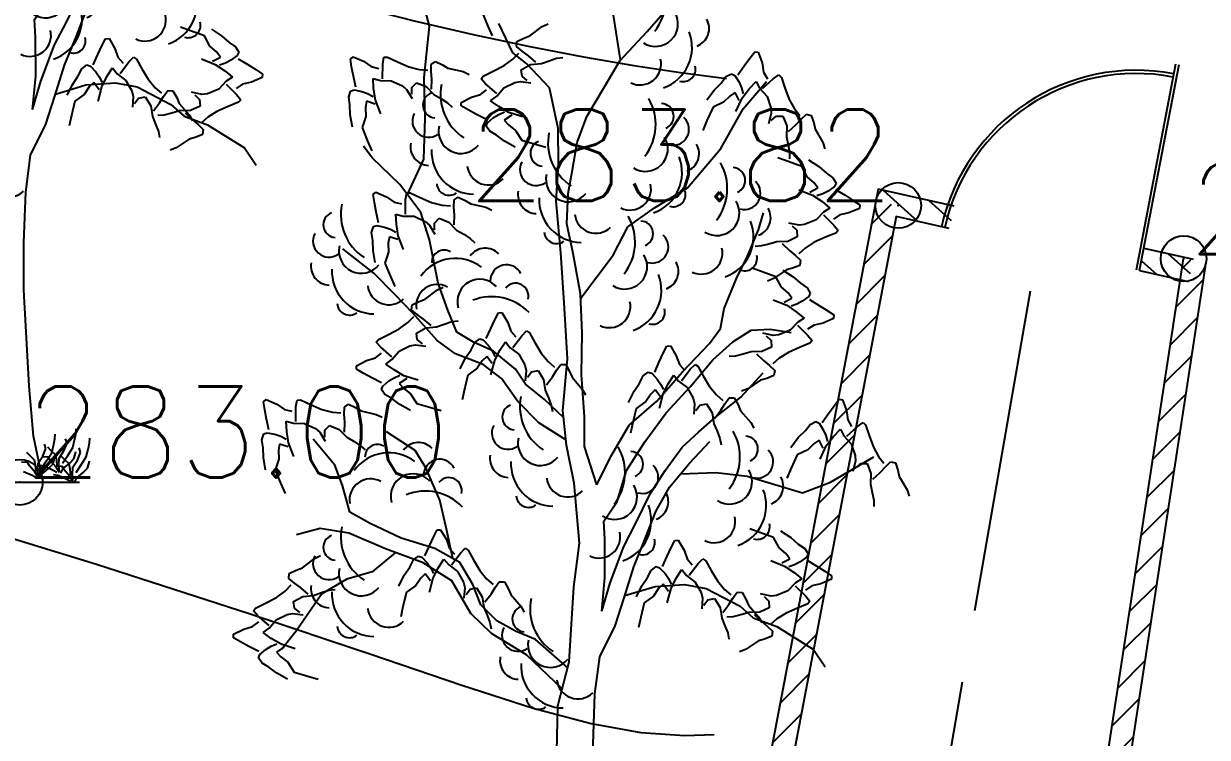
# Model space of a CAD drawing. Header units: millimetres. Extents: x 524954 to 526204, y 9523489 to 9524010.
# Drawn here: x 525739.33 to 525752.31, y 9523777.91 to 9523785.73 of the extents above; entities that cross this region are included whole.
import ezdxf
from ezdxf.enums import TextEntityAlignment as Align

# ---------------------------------------------------------------- set-up
doc = ezdxf.new("R2010")
doc.units = ezdxf.units.MM
doc.header["$PDMODE"] = 32
doc.header["$PDSIZE"] = 0.5
doc.linetypes.add('ACAD_ISO12W100', pattern=[21, 12, -3, 0, -3, 0, -3])
doc.linetypes.add('AXES2', pattern=[28.575, 19.05, -3.175, 3.175, -3.175])
for name, color, linetype in [('Arbre', 34, 'ACAD_ISO12W100'), ('Axe_Piste', 3, 'AXES2'), ('Cloture', 7, 'Continuous'), ('CN_01_00', 3, 'Continuous'), ('CN_02_00', 4, 'Continuous'), ('Murs', 1, 'Continuous'), ('TopoAlt', 3, 'Continuous'), ('TOPOJIS', 7, 'Continuous')]:
    doc.layers.add(name, color=color, linetype=linetype)
doc.styles.add('Simplex 1.0', font='Simplex.shx', dxfattribs={"width": 0.99, "height": 1})
pattern_1 = [(45, (0, 0), (-0.1767766952966, 0.1767766952966), [])]

# ---------------------------------------------------------------- blocks, each defined once
blk = doc.blocks.new('TCPOINT M')
at = {"color": 0}
blk.add_point((0, 0), dxfattribs=at)
at = {"layer": 'TopoAlt', "style": 'Simplex 1.0', "width": 0.99}
blk.add_attdef('ALT', (0.15, 0.15), '', height=1, dxfattribs=at)
blk = doc.blocks.new('v088')
at = {"linetype": 'Continuous'}
for p, q in [((0.634, 10.429), (0.968, 10.816)), ((-1.749, 10.491), (-1.817, 10.751)), ((-0.835, 10.2), (-0.991, 10.52)), ((0.345, 10.122), (0.269, 10.614)), ((-1.806, 9.931), (-1.749, 10.491)), ((0.336, 10.112), (0.634, 10.429)), ((-0.683, 10.078), (-0.835, 10.2)), ((-0.435, 9.816), (-0.683, 10.078)), ((0.168, 9.829), (0.336, 10.112)), ((-1.797, 9.483), (-1.806, 9.931)), ((1.69, 9.587), (1.945, 9.885)), ((-0.339, 9.37), (-0.435, 9.816)), ((-0.025, 9.501), (0.168, 9.829)), ((-1.812, 9.035), (-1.797, 9.483)), ((-0.131, 9.219), (-0.025, 9.501)), ((1.444, 9.153), (1.69, 9.587)), ((-0.337, 8.979), (-0.339, 9.37)), ((-0.186, 8.901), (-0.131, 9.219)), ((-2.378, 9.048), (-2.474, 9.177)), ((1.08, 8.722), (1.444, 9.153)), ((-2.074, 8.756), (-2.378, 9.048)), ((-1.992, 8.647), (-1.812, 9.035)), ((-0.36, 8.574), (-0.337, 8.979)), ((-0.231, 8.658), (-0.186, 8.901)), ((-1.843, 8.45), (-2.074, 8.756)), ((0.718, 8.503), (1.08, 8.722)), ((-0.311, 8.009), (-0.36, 8.574)), ((-0.243, 8.328), (-0.231, 8.658)), ((-1.75, 8.153), (-1.843, 8.45)), ((0.424, 8.292), (0.718, 8.503)), ((1.855, 8.26), (1.913, 8.447)), ((-0.174, 8), (-0.243, 8.328)), ((0.262, 7.984), (0.424, 8.292)), ((1.736, 7.971), (1.855, 8.26)), ((-2.358, 7.786), (-2.7, 8.052)), ((-1.653, 7.676), (-1.75, 8.153)), ((-0.274, 7.463), (-0.311, 8.009)), ((-0.096, 7.56), (-0.174, 8)), ((-0.093, 7.509), (0.262, 7.984)), ((1.617, 7.726), (1.736, 7.971)), ((-2.129, 7.554), (-2.358, 7.786)), ((-1.547, 7.38), (-1.653, 7.676)), ((1.481, 7.4), (1.617, 7.726)), ((-1.932, 7.347), (-2.129, 7.554)), ((-0.075, 7.131), (-0.096, 7.56)), ((-0.237, 6.848), (-0.274, 7.463)), ((1.442, 7.181), (1.481, 7.4)), ((-1.665, 7.048), (-1.932, 7.347)), ((-1.449, 7.14), (-1.547, 7.38)), ((-1.266, 7.031), (-1.449, 7.14)), ((1.321, 7.017), (1.442, 7.181)), ((1.575, 7.035), (1.778, 7.163)), ((1.778, 7.163), (1.983, 7.174)), ((1.983, 7.174), (2.214, 7.135)), ((-1.463, 6.903), (-1.665, 7.048)), ((-1.047, 6.93), (-1.266, 7.031)), ((-0.084, 6.677), (-0.075, 7.131)), ((1.023, 6.706), (1.321, 7.017)), ((1.356, 6.837), (1.575, 7.035)), ((-1.162, 6.785), (-1.463, 6.903)), ((-0.806, 6.736), (-1.047, 6.93)), ((-0.96, 6.634), (-1.162, 6.785)), ((-0.287, 6.281), (-0.237, 6.848)), ((1.107, 6.54), (1.356, 6.837)), ((-0.78, 6.382), (-0.96, 6.634)), ((-0.697, 6.571), (-0.806, 6.736)), ((-0.049, 6.211), (-0.084, 6.677)), ((0.743, 6.383), (1.023, 6.706)), ((1.663, 6.427), (1.906, 6.693)), ((-0.488, 6.401), (-0.697, 6.571)), ((0.846, 6.255), (1.107, 6.54)), ((-0.551, 6.145), (-0.78, 6.382)), ((-0.279, 6.204), (-0.488, 6.401)), ((0.438, 6.122), (0.743, 6.383)), ((1.381, 6.204), (1.663, 6.427)), ((-0.248, 5.902), (-0.287, 6.281)), ((0.61, 5.939), (0.846, 6.255)), ((-0.254, 5.961), (-0.551, 6.145)), ((-0.049, 5.888), (-0.049, 6.211)), ((0.24, 5.776), (0.438, 6.122)), ((1.198, 6.044), (1.381, 6.204)), ((-2.787, 5.681), (-3.023, 5.969)), ((-1.907, 5.843), (-2.222, 6.048)), ((1.021, 5.879), (1.198, 6.044)), ((-1.791, 5.652), (-1.907, 5.843)), ((-0.165, 5.487), (-0.248, 5.902)), ((0.085, 5.468), (-0.049, 5.888)), ((0.411, 5.624), (0.61, 5.939)), ((0.834, 5.626), (1.021, 5.879)), ((1.1, 5.706), (1.325, 5.941)), ((0.085, 5.468), (0.24, 5.776)), ((2.646, 5.496), (3.119, 5.774)), ((-2.701, 5.459), (-2.787, 5.681)), ((-1.635, 5.301), (-1.791, 5.652)), ((0.306, 5.286), (0.411, 5.624)), ((0.671, 5.368), (0.834, 5.626)), ((0.881, 5.441), (1.1, 5.706)), ((1.001, 5.586), (1.394, 5.601)), ((1.394, 5.601), (1.731, 5.564)), ((-2.621, 5.169), (-2.701, 5.459)), ((-0.107, 4.829), (-0.165, 5.487)), ((1.731, 5.564), (2, 5.483)), ((2, 5.483), (2.338, 5.378)), ((2.338, 5.378), (2.646, 5.496)), ((0.51, 5.041), (0.671, 5.368)), ((0.731, 5.176), (0.881, 5.441)), ((-1.559, 4.967), (-1.635, 5.301)), ((0.161, 5.071), (0.306, 5.286)), ((-2.4, 5.043), (-2.621, 5.169)), ((0.172, 4.872), (0.161, 5.071)), ((0.619, 4.888), (0.731, 5.176)), ((-2.946, 4.988), (-3.206, 4.92)), ((-2.634, 4.938), (-2.946, 4.988)), ((-2.233, 4.766), (-2.634, 4.938)), ((-2.061, 4.882), (-2.4, 5.043)), ((-1.492, 4.659), (-1.559, 4.967)), ((0.379, 4.79), (0.51, 5.041)), ((-1.692, 4.771), (-2.061, 4.882)), ((-0.166, 4.349), (-0.107, 4.829)), ((0.174, 4.45), (0.172, 4.872)), ((0.489, 4.568), (0.619, 4.888)), ((-2.123, 4.725), (-2.377, 4.514)), ((-1.819, 4.613), (-2.233, 4.766)), ((-1.415, 4.615), (-1.692, 4.771)), ((0.231, 4.395), (0.379, 4.79)), ((-1.504, 4.415), (-1.819, 4.613)), ((-1.273, 4.376), (-1.415, 4.615)), ((0.384, 4.23), (0.489, 4.568)), ((-2.655, 4.434), (-2.931, 4.273)), ((-2.377, 4.514), (-2.655, 4.434)), ((-1.298, 4.058), (-1.504, 4.415)), ((0.138, 4.082), (0.174, 4.45)), ((-1.188, 4.154), (-1.273, 4.376)), ((-0.217, 3.527), (-0.166, 4.349)), ((0.138, 4.082), (0.231, 4.395)), ((0.391, 4.253), (0.724, 4.355)), ((0.724, 4.355), (1.047, 4.375)), ((1.047, 4.375), (1.284, 4.33)), ((1.284, 4.33), (1.655, 4.138)), ((-2.931, 4.273), (-3.209, 3.863)), ((-1.01, 3.977), (-1.188, 4.154)), ((0.285, 3.923), (0.384, 4.23)), ((-1.069, 3.839), (-1.298, 4.058)), ((1.655, 4.138), (1.8, 4.011)), ((-0.808, 3.863), (-1.01, 3.977)), ((0.118, 3.584), (0.285, 3.923)), ((1.8, 4.011), (2.057, 3.917)), ((2.057, 3.917), (2.461, 3.664)), ((-3.209, 3.863), (-3.367, 3.667)), ((-0.685, 3.605), (-1.069, 3.839)), ((-0.589, 3.774), (-0.808, 3.863)), ((-0.234, 3.461), (-0.589, 3.774)), ((2.461, 3.664), (2.589, 3.474)), ((-0.294, 3.234), (-0.685, 3.605)), ((-0.344, 3.046), (-0.217, 3.527)), ((0.064, 3.179), (0.118, 3.584)), ((0.045, 2.625), (0.064, 3.179)), ((-0.352, 2.542), (-0.344, 3.046)), ((0.043, 2.109), (0.045, 2.625)), ((0.102, 1.053), (0.043, 2.109)), ((0.151, 0.506), (0.102, 1.053)), ((0.256, 0), (0.151, 0.506)), ((-0.654, 0), (0.654, 0))]:
    blk.add_line(p, q, dxfattribs=at)
at = {"color": 3, "linetype": 'Continuous'}
for p, q in [((-1.171, 10.642), (-1.109, 10.494)), ((-0.514, 10.488), (-0.448, 10.519)), ((-1.109, 10.494), (-1.063, 10.387)), ((-0.715, 10.36), (-0.648, 10.385)), ((-0.648, 10.385), (-0.514, 10.488)), ((-0.796, 10.268), (-0.791, 10.323)), ((-0.735, 10.218), (-0.796, 10.268)), ((-0.791, 10.323), (-0.715, 10.36)), ((-2.616, 10.132), (-2.587, 10.158)), ((-2.603, 10.046), (-2.616, 10.132)), ((-2.587, 10.158), (-2.471, 10.107)), ((-2.261, 10.077), (-2.249, 10.151)), ((-2.249, 10.151), (-2.211, 10.152)), ((-2.211, 10.152), (-2.101, 10.101)), ((-0.931, 10.06), (-0.836, 10.131)), ((-0.836, 10.131), (-0.771, 10.198)), ((-0.666, 10.169), (-0.735, 10.218)), ((-0.583, 10.098), (-0.666, 10.169)), ((-0.438, 10.113), (-0.356, 10.14)), ((-0.356, 10.14), (-0.287, 10.149)), ((1.7, 10.058), (1.762, 10.142)), ((1.762, 10.142), (1.816, 10.212)), ((1.816, 10.212), (1.854, 10.208)), ((1.854, 10.208), (1.896, 10.089)), ((-2.583, 9.943), (-2.603, 10.046)), ((-2.471, 10.107), (-2.388, 10.049)), ((-2.388, 10.049), (-2.306, 10.03)), ((-2.264, 9.917), (-2.261, 10.077)), ((-2.101, 10.101), (-1.977, 10.047)), ((-1.977, 10.047), (-1.862, 10.018)), ((-1.862, 10.018), (-1.769, 10.01)), ((-1.731, 9.995), (-1.73, 10.074)), ((-1.725, 9.911), (-1.731, 9.995)), ((-1.73, 10.074), (-1.685, 10.105)), ((-1.685, 10.105), (-1.608, 10.069)), ((-1.608, 10.069), (-1.547, 10.033)), ((-1.547, 10.033), (-1.382, 9.994)), ((-1.382, 9.994), (-1.316, 9.963)), ((-1.161, 9.945), (-1.051, 9.998)), ((-1.051, 9.998), (-0.931, 10.06)), ((-0.743, 10.015), (-0.642, 10.071)), ((-0.734, 9.943), (-0.743, 10.015)), ((-0.642, 10.071), (-0.523, 10.083)), ((-0.523, 10.083), (-0.438, 10.113)), ((1.631, 9.958), (1.7, 10.058)), ((1.896, 10.089), (1.912, 9.989)), ((-2.558, 9.824), (-2.583, 9.943)), ((-2.368, 9.919), (-2.288, 9.897)), ((-2.362, 9.808), (-2.368, 9.919)), ((-2.288, 9.897), (-2.168, 9.895)), ((-2.168, 9.895), (-2.047, 9.839)), ((-1.943, 9.82), (-1.893, 9.873)), ((-1.893, 9.873), (-1.786, 9.83)), ((-1.728, 9.802), (-1.725, 9.911)), ((-1.184, 9.915), (-1.161, 9.945)), ((-1.134, 9.859), (-1.184, 9.915)), ((-0.934, 9.816), (-0.814, 9.874)), ((-0.814, 9.874), (-0.753, 9.886)), ((-0.753, 9.886), (-0.639, 9.87)), ((-0.677, 9.896), (-0.734, 9.943)), ((1.369, 9.792), (1.446, 9.869)), ((1.446, 9.869), (1.5, 9.939)), ((1.5, 9.939), (1.562, 9.969)), ((1.562, 9.969), (1.596, 9.95)), ((1.596, 9.95), (1.643, 9.877)), ((1.643, 9.877), (1.669, 9.815)), ((1.754, 9.804), (1.831, 9.885)), ((1.831, 9.885), (1.869, 9.812)), ((1.9, 9.808), (2.019, 9.915)), ((1.912, 9.989), (1.954, 9.915)), ((2.019, 9.915), (2.081, 9.958)), ((2.081, 9.958), (2.108, 9.931)), ((2.108, 9.931), (2.146, 9.815)), ((-2.634, 9.715), (-2.614, 9.781)), ((-2.614, 9.781), (-2.576, 9.793)), ((-2.576, 9.793), (-2.492, 9.777)), ((-2.492, 9.777), (-2.428, 9.754)), ((-2.428, 9.754), (-2.368, 9.723)), ((-2.342, 9.683), (-2.362, 9.808)), ((-2.047, 9.839), (-2, 9.799)), ((-2, 9.799), (-1.94, 9.7)), ((-1.944, 9.746), (-1.943, 9.82)), ((-1.786, 9.83), (-1.702, 9.745)), ((-1.702, 9.745), (-1.624, 9.699)), ((-1.289, 9.715), (-1.192, 9.743)), ((-1.192, 9.743), (-1.125, 9.794)), ((-1.012, 9.755), (-1.134, 9.859)), ((-1.011, 9.724), (-0.934, 9.816)), ((1.289, 9.685), (1.369, 9.792)), ((1.6, 9.765), (1.542, 9.727)), ((1.643, 9.677), (1.6, 9.765)), ((1.669, 9.815), (1.689, 9.75)), ((1.677, 9.704), (1.754, 9.804)), ((1.869, 9.812), (1.95, 9.723)), ((2.146, 9.815), (2.193, 9.689)), ((-2.621, 9.629), (-2.634, 9.715)), ((-2.617, 9.52), (-2.621, 9.629)), ((-2.439, 9.669), (-2.451, 9.601)), ((-2.451, 9.601), (-2.448, 9.503)), ((-2.346, 9.639), (-2.439, 9.669)), ((-2.283, 9.532), (-2.342, 9.683)), ((-1.624, 9.699), (-1.552, 9.652)), ((-1.552, 9.652), (-1.502, 9.604)), ((-1.402, 9.657), (-1.289, 9.715)), ((-1.401, 9.619), (-1.402, 9.657)), ((-1.325, 9.574), (-1.401, 9.619)), ((-1.079, 9.676), (-1.011, 9.724)), ((-0.989, 9.611), (-1.079, 9.676)), ((-0.88, 9.547), (-0.989, 9.611)), ((1.358, 9.604), (1.292, 9.458)), ((1.473, 9.658), (1.358, 9.604)), ((1.542, 9.727), (1.473, 9.658)), ((1.608, 9.558), (1.677, 9.704)), ((1.95, 9.723), (1.993, 9.596)), ((2.193, 9.689), (2.25, 9.585)), ((-2.595, 9.387), (-2.617, 9.52)), ((-2.448, 9.503), (-2.488, 9.382)), ((-1.233, 9.524), (-1.325, 9.574)), ((-1.125, 9.469), (-1.233, 9.524)), ((-1.113, 9.435), (-1.047, 9.49)), ((-1.047, 9.49), (-0.989, 9.525)), ((-0.989, 9.525), (-0.927, 9.553)), ((-0.848, 9.516), (-0.931, 9.463)), ((-0.726, 9.498), (-0.88, 9.547)), ((1.996, 9.535), (1.966, 9.423)), ((1.993, 9.596), (1.996, 9.535)), ((1.996, 9.458), (2.05, 9.508)), ((2.05, 9.508), (2.123, 9.508)), ((2.123, 9.508), (2.166, 9.4)), ((2.25, 9.585), (2.308, 9.512)), ((2.266, 9.412), (2.323, 9.473)), ((2.323, 9.473), (2.381, 9.527)), ((2.381, 9.527), (2.435, 9.515)), ((2.435, 9.515), (2.462, 9.435)), ((-2.488, 9.382), (-2.427, 9.234)), ((-1.128, 9.398), (-1.113, 9.435)), ((-1.089, 9.341), (-1.128, 9.398)), ((-1.014, 9.297), (-1.089, 9.341)), ((-0.931, 9.463), (-0.885, 9.411)), ((-0.885, 9.411), (-0.807, 9.351)), ((-0.807, 9.351), (-0.739, 9.244)), ((1.292, 9.458), (1.246, 9.35)), ((2.166, 9.4), (2.162, 9.281)), ((2.185, 9.338), (2.266, 9.412)), ((2.462, 9.435), (2.477, 9.365)), ((2.477, 9.365), (2.562, 9.219)), ((-2.427, 9.234), (-2.38, 9.127)), ((-0.927, 9.231), (-1.014, 9.297)), ((-0.81, 9.165), (-0.927, 9.231)), ((-0.739, 9.244), (-0.586, 9.198)), ((2.162, 9.281), (2.181, 9.192)), ((2.562, 9.219), (2.585, 9.15)), ((-0.586, 9.198), (-0.473, 9.166)), ((2.181, 9.192), (2.196, 9.108)), ((2.196, 9.108), (2.196, 9.038)), ((2.18, 9.009), (2.07, 9.048)), ((2.33, 8.953), (2.18, 9.009)), ((2.391, 8.841), (2.33, 8.953)), ((2.406, 9.027), (2.519, 8.953)), ((2.519, 8.953), (2.601, 8.881)), ((2.465, 8.776), (2.391, 8.841)), ((2.601, 8.881), (2.673, 8.832)), ((2.673, 8.832), (2.708, 8.773)), ((2.3, 8.701), (2.45, 8.641)), ((2.421, 8.673), (2.507, 8.721)), ((2.507, 8.721), (2.465, 8.776)), ((2.691, 8.737), (2.621, 8.686)), ((2.708, 8.773), (2.691, 8.737)), ((2.701, 8.703), (2.805, 8.64)), ((-2.366, 8.647), (-2.337, 8.672)), ((-2.353, 8.56), (-2.366, 8.647)), ((-2.337, 8.672), (-2.221, 8.621)), ((-2.221, 8.621), (-2.138, 8.563)), ((-2.138, 8.563), (-2.056, 8.544)), ((-2.014, 8.431), (-2.011, 8.592)), ((-2.011, 8.592), (-1.999, 8.665)), ((-1.999, 8.665), (-1.961, 8.666)), ((-1.961, 8.666), (-1.851, 8.615)), ((-1.851, 8.615), (-1.727, 8.562)), ((-1.481, 8.509), (-1.48, 8.588)), ((-1.48, 8.588), (-1.435, 8.619)), ((-1.435, 8.619), (-1.357, 8.583)), ((-1.357, 8.583), (-1.297, 8.547)), ((2.45, 8.641), (2.555, 8.57)), ((2.561, 8.655), (2.497, 8.632)), ((2.555, 8.57), (2.64, 8.498)), ((2.621, 8.686), (2.561, 8.655)), ((2.805, 8.64), (2.893, 8.584)), ((2.893, 8.584), (2.966, 8.534)), ((-2.333, 8.457), (-2.353, 8.56)), ((-2.308, 8.338), (-2.333, 8.457)), ((-2.118, 8.433), (-2.038, 8.411)), ((-2.112, 8.322), (-2.118, 8.433)), ((-1.727, 8.562), (-1.612, 8.532)), ((-1.612, 8.532), (-1.519, 8.524)), ((-1.475, 8.425), (-1.481, 8.509)), ((-1.297, 8.547), (-1.132, 8.508)), ((-1.132, 8.508), (-1.066, 8.477)), ((2.57, 8.455), (2.487, 8.369)), ((2.64, 8.498), (2.57, 8.455)), ((2.848, 8.446), (2.749, 8.424)), ((2.964, 8.496), (2.848, 8.446)), ((2.966, 8.534), (2.964, 8.496)), ((-2.364, 8.296), (-2.326, 8.308)), ((-2.326, 8.308), (-2.242, 8.291)), ((-2.092, 8.197), (-2.112, 8.322)), ((-2.038, 8.411), (-1.918, 8.409)), ((-1.918, 8.409), (-1.797, 8.353)), ((-1.797, 8.353), (-1.75, 8.313)), ((-1.75, 8.313), (-1.69, 8.215)), ((-1.694, 8.261), (-1.693, 8.334)), ((-1.693, 8.334), (-1.643, 8.387)), ((-1.643, 8.387), (-1.536, 8.344)), ((-1.536, 8.344), (-1.452, 8.259)), ((-1.478, 8.316), (-1.475, 8.425)), ((2.301, 8.311), (2.188, 8.335)), ((2.225, 8.306), (2.278, 8.256)), ((2.362, 8.319), (2.301, 8.311)), ((2.487, 8.369), (2.362, 8.319)), ((2.568, 8.425), (2.683, 8.312)), ((2.749, 8.424), (2.679, 8.378)), ((2.683, 8.312), (2.729, 8.254)), ((-2.384, 8.23), (-2.364, 8.296)), ((-2.371, 8.143), (-2.384, 8.23)), ((-2.242, 8.291), (-2.178, 8.268)), ((-2.189, 8.184), (-2.201, 8.115)), ((-2.096, 8.154), (-2.189, 8.184)), ((-2.178, 8.268), (-2.118, 8.237)), ((-2.033, 8.047), (-2.092, 8.197)), ((-1.452, 8.259), (-1.374, 8.213)), ((-1.374, 8.213), (-1.302, 8.166)), ((2.282, 8.183), (2.178, 8.134)), ((2.278, 8.256), (2.282, 8.183)), ((2.591, 8.179), (2.467, 8.125)), ((2.704, 8.225), (2.591, 8.179)), ((2.729, 8.254), (2.704, 8.225)), ((-2.367, 8.034), (-2.371, 8.143)), ((-2.201, 8.115), (-2.198, 8.017)), ((-1.302, 8.166), (-1.252, 8.118)), ((1.888, 8.085), (1.819, 8.08)), ((1.971, 8.105), (1.888, 8.085)), ((2.058, 8.13), (1.971, 8.105)), ((2.178, 8.134), (2.058, 8.13)), ((2.117, 8.111), (2.195, 8.035)), ((2.367, 8.061), (2.298, 7.999)), ((2.467, 8.125), (2.367, 8.061)), ((-2.345, 7.902), (-2.367, 8.034)), ((-2.198, 8.017), (-2.238, 7.897)), ((2.195, 8.035), (2.261, 7.981)), ((2.261, 7.981), (2.318, 7.927)), ((2.318, 7.927), (2.31, 7.872)), ((-2.238, 7.897), (-2.177, 7.749)), ((1.896, 7.802), (1.786, 7.841)), ((2.046, 7.746), (1.896, 7.802)), ((2.163, 7.821), (2.022, 7.727)), ((2.123, 7.82), (2.235, 7.746)), ((2.231, 7.841), (2.163, 7.821)), ((2.31, 7.872), (2.231, 7.841)), ((-2.177, 7.749), (-2.13, 7.641)), ((2.022, 7.727), (1.955, 7.7)), ((2.107, 7.634), (2.046, 7.746)), ((2.235, 7.746), (2.317, 7.675)), ((2.317, 7.675), (2.389, 7.625)), ((-1.797, 7.5), (-1.663, 7.603)), ((-1.663, 7.603), (-1.598, 7.634)), ((2.181, 7.57), (2.107, 7.634)), ((2.223, 7.514), (2.181, 7.57)), ((2.407, 7.53), (2.337, 7.479)), ((2.389, 7.625), (2.424, 7.566)), ((2.424, 7.566), (2.407, 7.53)), ((-1.945, 7.383), (-1.94, 7.438)), ((-1.94, 7.438), (-1.864, 7.475)), ((-1.864, 7.475), (-1.797, 7.5)), ((2.016, 7.494), (2.166, 7.434)), ((2.137, 7.467), (2.223, 7.514)), ((2.166, 7.434), (2.271, 7.363)), ((2.277, 7.448), (2.213, 7.425)), ((2.337, 7.479), (2.277, 7.448)), ((2.417, 7.496), (2.521, 7.433)), ((2.521, 7.433), (2.609, 7.377)), ((-1.985, 7.246), (-1.92, 7.313)), ((-1.884, 7.333), (-1.945, 7.383)), ((-1.815, 7.284), (-1.884, 7.333)), ((-1.732, 7.213), (-1.815, 7.284)), ((-1.078, 7.18), (-1.034, 7.275)), ((-1.034, 7.275), (-0.994, 7.353)), ((-0.994, 7.353), (-0.955, 7.356)), ((-0.955, 7.356), (-0.891, 7.247)), ((2.271, 7.363), (2.357, 7.292)), ((2.357, 7.292), (2.286, 7.249)), ((2.68, 7.289), (2.564, 7.239)), ((2.609, 7.377), (2.682, 7.328)), ((2.682, 7.328), (2.68, 7.289)), ((-2.2, 7.113), (-2.081, 7.175)), ((-2.081, 7.175), (-1.985, 7.246)), ((-1.892, 7.13), (-1.791, 7.186)), ((-1.791, 7.186), (-1.672, 7.198)), ((-1.672, 7.198), (-1.587, 7.228)), ((-1.587, 7.228), (-1.505, 7.255)), ((-1.505, 7.255), (-1.436, 7.264)), ((-1.128, 7.069), (-1.078, 7.18)), ((-0.891, 7.247), (-0.858, 7.151)), ((-0.858, 7.151), (-0.802, 7.088)), ((-0.738, 7.1), (-0.686, 7.153)), ((-0.686, 7.153), (-0.654, 7.131)), ((2.203, 7.162), (2.079, 7.112)), ((2.286, 7.249), (2.203, 7.162)), ((2.284, 7.218), (2.399, 7.105)), ((2.465, 7.218), (2.395, 7.171)), ((2.564, 7.239), (2.465, 7.218)), ((-2.333, 7.03), (-2.31, 7.06)), ((-2.283, 6.974), (-2.333, 7.03)), ((-2.31, 7.06), (-2.2, 7.113)), ((-1.883, 7.058), (-1.892, 7.13)), ((-1.826, 7.011), (-1.883, 7.058)), ((-1.293, 6.947), (-1.253, 7.025)), ((-1.253, 7.025), (-1.198, 7.067)), ((-1.198, 7.067), (-1.16, 7.055)), ((-1.16, 7.055), (-1.101, 6.992)), ((-0.978, 6.941), (-0.918, 7.034)), ((-0.918, 7.034), (-0.866, 6.97)), ((-0.835, 6.972), (-0.738, 7.1)), ((-0.654, 7.131), (-0.595, 7.025)), ((-0.595, 7.025), (-0.526, 6.909)), ((2.018, 7.104), (1.904, 7.128)), ((1.941, 7.1), (1.994, 7.049)), ((1.994, 7.049), (1.999, 6.976)), ((2.079, 7.112), (2.018, 7.104)), ((2.42, 7.018), (2.307, 6.972)), ((2.399, 7.105), (2.445, 7.047)), ((2.445, 7.047), (2.42, 7.018)), ((-2.342, 6.858), (-2.275, 6.909)), ((-2.161, 6.87), (-2.283, 6.974)), ((-2.161, 6.839), (-2.083, 6.931)), ((-2.083, 6.931), (-1.963, 6.989)), ((-1.963, 6.989), (-1.902, 7.001)), ((-1.902, 7.001), (-1.788, 6.985)), ((-1.354, 6.857), (-1.293, 6.947)), ((-1.101, 6.992), (-1.063, 6.936)), ((-1.063, 6.936), (-1.032, 6.875)), ((-1.035, 6.828), (-0.978, 6.941)), ((-0.866, 6.97), (-0.77, 6.898)), ((-0.77, 6.898), (-0.705, 6.781)), ((-0.526, 6.909), (-0.45, 6.818)), ((0.768, 6.815), (0.813, 6.909)), ((0.813, 6.909), (0.853, 6.987)), ((0.853, 6.987), (0.891, 6.991)), ((0.891, 6.991), (0.955, 6.881)), ((0.955, 6.881), (0.989, 6.786)), ((1.604, 6.878), (1.535, 6.874)), ((1.688, 6.899), (1.604, 6.878)), ((1.775, 6.923), (1.688, 6.899)), ((1.894, 6.927), (1.775, 6.923)), ((1.834, 6.904), (1.912, 6.828)), ((1.999, 6.976), (1.894, 6.927)), ((2.184, 6.918), (2.084, 6.854)), ((2.307, 6.972), (2.184, 6.918)), ((-2.551, 6.772), (-2.439, 6.83)), ((-2.55, 6.734), (-2.551, 6.772)), ((-2.439, 6.83), (-2.342, 6.858)), ((-2.228, 6.791), (-2.161, 6.839)), ((-2.138, 6.726), (-2.228, 6.791)), ((-1.413, 6.737), (-1.354, 6.857)), ((-1.172, 6.826), (-1.227, 6.745)), ((-1.122, 6.874), (-1.172, 6.826)), ((-1.064, 6.795), (-1.122, 6.874)), ((-1.076, 6.671), (-1.035, 6.828)), ((-0.705, 6.781), (-0.69, 6.721)), ((-0.45, 6.818), (-0.379, 6.757)), ((-0.357, 6.722), (-0.31, 6.785)), ((-0.31, 6.785), (-0.255, 6.784)), ((-0.255, 6.784), (-0.214, 6.71)), ((0.719, 6.703), (0.768, 6.815)), ((0.989, 6.786), (1.044, 6.722)), ((1.108, 6.734), (1.161, 6.787)), ((1.161, 6.787), (1.192, 6.766)), ((1.192, 6.766), (1.252, 6.66)), ((1.912, 6.828), (1.977, 6.774)), ((1.977, 6.774), (2.034, 6.72)), ((2.084, 6.854), (2.014, 6.792)), ((-2.475, 6.689), (-2.55, 6.734)), ((-2.383, 6.639), (-2.475, 6.689)), ((-2.274, 6.584), (-2.383, 6.639)), ((-2.196, 6.606), (-2.138, 6.64)), ((-2.029, 6.662), (-2.138, 6.726)), ((-2.138, 6.64), (-2.076, 6.668)), ((-1.998, 6.632), (-2.08, 6.578)), ((-1.875, 6.613), (-2.029, 6.662)), ((-1.33, 6.67), (-1.367, 6.514)), ((-1.227, 6.745), (-1.33, 6.67)), ((-0.69, 6.721), (-0.699, 6.606)), ((-0.675, 6.646), (-0.632, 6.705)), ((-0.632, 6.705), (-0.56, 6.719)), ((-0.56, 6.719), (-0.498, 6.621)), ((-0.498, 6.621), (-0.48, 6.503)), ((-0.468, 6.564), (-0.402, 6.651)), ((-0.402, 6.651), (-0.357, 6.722)), ((-0.214, 6.71), (-0.186, 6.645)), ((-0.186, 6.645), (-0.075, 6.517)), ((0.554, 6.582), (0.594, 6.66)), ((0.594, 6.66), (0.649, 6.702)), ((0.649, 6.702), (0.686, 6.689)), ((0.686, 6.689), (0.745, 6.626)), ((0.745, 6.626), (0.783, 6.571)), ((0.868, 6.575), (0.929, 6.669)), ((0.929, 6.669), (0.98, 6.604)), ((1.011, 6.606), (1.108, 6.734)), ((1.252, 6.66), (1.321, 6.544)), ((1.947, 6.634), (1.879, 6.614)), ((2.026, 6.666), (1.947, 6.634)), ((2.034, 6.72), (2.026, 6.666)), ((-2.277, 6.513), (-2.262, 6.55)), ((-2.238, 6.456), (-2.277, 6.513)), ((-2.262, 6.55), (-2.196, 6.606)), ((-2.08, 6.578), (-2.034, 6.526)), ((-2.034, 6.526), (-1.957, 6.466)), ((-1.367, 6.514), (-1.392, 6.4)), ((-0.48, 6.503), (-0.444, 6.419)), ((-0.075, 6.517), (-0.04, 6.453)), ((0.433, 6.371), (0.493, 6.492)), ((0.493, 6.492), (0.554, 6.582)), ((0.724, 6.509), (0.675, 6.46)), ((0.782, 6.43), (0.724, 6.509)), ((0.783, 6.571), (0.814, 6.51)), ((0.811, 6.463), (0.868, 6.575)), ((0.98, 6.604), (1.076, 6.532)), ((1.076, 6.532), (1.141, 6.416)), ((1.321, 6.544), (1.397, 6.452)), ((1.738, 6.52), (1.671, 6.493)), ((1.879, 6.614), (1.738, 6.52)), ((-3.568, 6.377), (-3.539, 6.402)), ((-3.555, 6.29), (-3.568, 6.377)), ((-3.539, 6.402), (-3.423, 6.351)), ((-3.213, 6.322), (-3.201, 6.396)), ((-3.201, 6.396), (-3.163, 6.397)), ((-3.163, 6.397), (-3.053, 6.346)), ((-2.163, 6.412), (-2.238, 6.456)), ((-2.076, 6.346), (-2.163, 6.412)), ((-1.957, 6.466), (-1.888, 6.359)), ((-1.888, 6.359), (-1.735, 6.313)), ((-0.444, 6.419), (-0.414, 6.339)), ((0.62, 6.379), (0.516, 6.305)), ((0.675, 6.46), (0.62, 6.379)), ((0.771, 6.306), (0.811, 6.463)), ((1.141, 6.416), (1.157, 6.356)), ((1.397, 6.452), (1.467, 6.391)), ((1.489, 6.356), (1.536, 6.42)), ((1.536, 6.42), (1.591, 6.419)), ((1.591, 6.419), (1.633, 6.344)), ((2.685, 6.334), (2.739, 6.404)), ((2.739, 6.404), (2.777, 6.4)), ((2.777, 6.4), (2.82, 6.28)), ((-3.535, 6.188), (-3.555, 6.29)), ((-3.423, 6.351), (-3.34, 6.294)), ((-3.34, 6.294), (-3.258, 6.275)), ((-3.216, 6.161), (-3.213, 6.322)), ((-3.053, 6.346), (-2.929, 6.292)), ((-2.929, 6.292), (-2.814, 6.263)), ((-2.814, 6.263), (-2.721, 6.255)), ((-2.683, 6.24), (-2.682, 6.318)), ((-2.677, 6.155), (-2.683, 6.24)), ((-2.682, 6.318), (-2.637, 6.35)), ((-2.637, 6.35), (-2.56, 6.314)), ((-2.56, 6.314), (-2.499, 6.278)), ((-2.499, 6.278), (-2.334, 6.239)), ((-2.334, 6.239), (-2.268, 6.208)), ((-1.959, 6.28), (-2.076, 6.346)), ((-1.735, 6.313), (-1.622, 6.281)), ((-0.414, 6.339), (-0.401, 6.271)), ((0.516, 6.305), (0.479, 6.149)), ((1.157, 6.356), (1.147, 6.241)), ((1.171, 6.28), (1.215, 6.339)), ((1.215, 6.339), (1.286, 6.353)), ((1.286, 6.353), (1.348, 6.255)), ((1.348, 6.255), (1.367, 6.137)), ((1.378, 6.198), (1.444, 6.285)), ((1.444, 6.285), (1.489, 6.356)), ((1.633, 6.344), (1.661, 6.279)), ((1.661, 6.279), (1.771, 6.151)), ((2.554, 6.15), (2.623, 6.25)), ((2.623, 6.25), (2.685, 6.334)), ((2.82, 6.28), (2.835, 6.18)), ((-3.51, 6.069), (-3.535, 6.188)), ((-3.32, 6.164), (-3.24, 6.142)), ((-3.314, 6.053), (-3.32, 6.164)), ((-3.24, 6.142), (-3.121, 6.14)), ((-3.121, 6.14), (-2.999, 6.083)), ((-2.895, 6.065), (-2.845, 6.118)), ((-2.845, 6.118), (-2.738, 6.075)), ((-2.68, 6.046), (-2.677, 6.155)), ((0.479, 6.149), (0.454, 6.035)), ((1.367, 6.137), (1.402, 6.054)), ((1.771, 6.151), (1.807, 6.088)), ((2.37, 6.061), (2.423, 6.13)), ((2.423, 6.13), (2.485, 6.161)), ((2.485, 6.161), (2.52, 6.142)), ((2.52, 6.142), (2.566, 6.069)), ((2.823, 6), (2.943, 6.107)), ((2.835, 6.18), (2.877, 6.107)), ((2.943, 6.107), (3.004, 6.15)), ((3.004, 6.15), (3.031, 6.123)), ((3.031, 6.123), (3.07, 6.007)), ((-3.586, 5.96), (-3.566, 6.026)), ((-3.566, 6.026), (-3.528, 6.038)), ((-3.528, 6.038), (-3.444, 6.022)), ((-3.444, 6.022), (-3.38, 5.999)), ((-3.38, 5.999), (-3.32, 5.968)), ((-3.294, 5.928), (-3.314, 6.053)), ((-2.999, 6.083), (-2.952, 6.044)), ((-2.952, 6.044), (-2.892, 5.945)), ((-2.896, 5.991), (-2.895, 6.065)), ((-2.738, 6.075), (-2.654, 5.99)), ((-2.654, 5.99), (-2.576, 5.943)), ((1.402, 6.054), (1.433, 5.974)), ((1.433, 5.974), (1.446, 5.906)), ((2.212, 5.877), (2.293, 5.984)), ((2.293, 5.984), (2.37, 6.061)), ((2.566, 6.069), (2.593, 6.007)), ((2.593, 6.007), (2.612, 5.942)), ((2.6, 5.896), (2.677, 5.996)), ((2.677, 5.996), (2.754, 6.077)), ((2.754, 6.077), (2.793, 6.004)), ((2.793, 6.004), (2.873, 5.915)), ((3.07, 6.007), (3.116, 5.88)), ((-3.573, 5.874), (-3.586, 5.96)), ((-3.57, 5.765), (-3.573, 5.874)), ((-3.392, 5.914), (-3.403, 5.846)), ((-3.403, 5.846), (-3.4, 5.748)), ((-3.298, 5.884), (-3.392, 5.914)), ((-3.235, 5.777), (-3.294, 5.928)), ((-2.576, 5.943), (-2.504, 5.896)), ((-2.504, 5.896), (-2.454, 5.849)), ((2.396, 5.85), (2.281, 5.796)), ((2.466, 5.919), (2.396, 5.85)), ((2.523, 5.957), (2.466, 5.919)), ((2.566, 5.869), (2.523, 5.957)), ((2.531, 5.75), (2.6, 5.896)), ((2.873, 5.915), (2.916, 5.788)), ((3.116, 5.88), (3.173, 5.777)), ((-3.547, 5.632), (-3.57, 5.765)), ((-3.4, 5.748), (-3.44, 5.627)), ((2.281, 5.796), (2.216, 5.65)), ((2.92, 5.727), (2.889, 5.615)), ((2.916, 5.788), (2.92, 5.727)), ((3.173, 5.777), (3.231, 5.703)), ((3.247, 5.665), (3.304, 5.719)), ((3.304, 5.719), (3.358, 5.707)), ((-3.44, 5.627), (-3.379, 5.479)), ((2.216, 5.65), (2.169, 5.542)), ((2.92, 5.65), (2.973, 5.7)), ((2.973, 5.7), (3.047, 5.7)), ((3.047, 5.7), (3.089, 5.592)), ((3.089, 5.592), (3.085, 5.473)), ((3.108, 5.53), (3.189, 5.603)), ((3.189, 5.603), (3.247, 5.665)), ((3.358, 5.707), (3.385, 5.627)), ((3.385, 5.627), (3.4, 5.557)), ((-3.379, 5.479), (-3.332, 5.372)), ((3.085, 5.473), (3.104, 5.384)), ((3.4, 5.557), (3.485, 5.411)), ((3.104, 5.384), (3.12, 5.3)), ((3.485, 5.411), (3.508, 5.342)), ((3.12, 5.3), (3.12, 5.23)), ((-1.707, 4.895), (-1.667, 4.973)), ((-1.667, 4.973), (-1.628, 4.976)), ((-1.628, 4.976), (-1.564, 4.867)), ((1.872, 4.946), (1.762, 4.985)), ((2.022, 4.89), (1.872, 4.946)), ((2.099, 4.964), (2.211, 4.89)), ((-1.751, 4.8), (-1.707, 4.895)), ((-1.564, 4.867), (-1.531, 4.771)), ((0.899, 4.779), (0.939, 4.857)), ((0.939, 4.857), (0.978, 4.861)), ((0.978, 4.861), (1.042, 4.751)), ((2.083, 4.778), (2.022, 4.89)), ((2.211, 4.89), (2.293, 4.818)), ((2.293, 4.818), (2.365, 4.769)), ((-3.01, 4.66), (-2.944, 4.692)), ((-1.926, 4.645), (-1.871, 4.687)), ((-1.871, 4.687), (-1.833, 4.675)), ((-1.833, 4.675), (-1.774, 4.612)), ((-1.801, 4.689), (-1.751, 4.8)), ((-1.531, 4.771), (-1.475, 4.707)), ((-1.508, 4.592), (-1.411, 4.72)), ((-1.411, 4.72), (-1.359, 4.773)), ((-1.359, 4.773), (-1.327, 4.751)), ((-1.327, 4.751), (-1.268, 4.645)), ((0.805, 4.573), (0.855, 4.685)), ((0.855, 4.685), (0.899, 4.779)), ((1.042, 4.751), (1.075, 4.656)), ((2.157, 4.714), (2.083, 4.778)), ((2.199, 4.658), (2.157, 4.714)), ((2.383, 4.674), (2.313, 4.623)), ((2.365, 4.769), (2.4, 4.71)), ((2.4, 4.71), (2.383, 4.674)), ((-3.21, 4.533), (-3.143, 4.557)), ((-3.143, 4.557), (-3.01, 4.66)), ((-2.027, 4.477), (-1.966, 4.567)), ((-1.966, 4.567), (-1.926, 4.645)), ((-1.774, 4.612), (-1.736, 4.556)), ((-1.736, 4.556), (-1.705, 4.495)), ((-1.708, 4.448), (-1.651, 4.561)), ((-1.651, 4.561), (-1.591, 4.654)), ((-1.591, 4.654), (-1.539, 4.59)), ((-1.539, 4.59), (-1.443, 4.518)), ((-1.268, 4.645), (-1.199, 4.529)), ((0.68, 4.53), (0.735, 4.572)), ((0.735, 4.572), (0.773, 4.559)), ((0.773, 4.559), (0.832, 4.496)), ((1.075, 4.656), (1.131, 4.592)), ((1.098, 4.476), (1.195, 4.604)), ((1.195, 4.604), (1.247, 4.657)), ((1.247, 4.657), (1.279, 4.636)), ((1.279, 4.636), (1.338, 4.53)), ((1.992, 4.638), (2.142, 4.578)), ((2.113, 4.611), (2.199, 4.658)), ((2.142, 4.578), (2.247, 4.507)), ((2.253, 4.592), (2.189, 4.569)), ((2.313, 4.623), (2.253, 4.592)), ((2.393, 4.64), (2.497, 4.577)), ((2.497, 4.577), (2.585, 4.521)), ((-3.291, 4.441), (-3.287, 4.496)), ((-3.23, 4.39), (-3.291, 4.441)), ((-3.287, 4.496), (-3.21, 4.533)), ((-2.086, 4.357), (-2.027, 4.477)), ((-1.845, 4.445), (-1.9, 4.365)), ((-1.795, 4.494), (-1.845, 4.445)), ((-1.737, 4.415), (-1.795, 4.494)), ((-1.749, 4.291), (-1.708, 4.448)), ((-1.443, 4.518), (-1.378, 4.401)), ((-1.199, 4.529), (-1.123, 4.438)), ((-1.123, 4.438), (-1.052, 4.377)), ((0.579, 4.362), (0.64, 4.452)), ((0.64, 4.452), (0.68, 4.53)), ((0.832, 4.496), (0.87, 4.441)), ((0.87, 4.441), (0.901, 4.38)), ((0.898, 4.333), (0.955, 4.445)), ((0.955, 4.445), (1.015, 4.539)), ((1.015, 4.539), (1.067, 4.474)), ((1.067, 4.474), (1.163, 4.402)), ((1.338, 4.53), (1.407, 4.414)), ((1.407, 4.414), (1.483, 4.322)), ((2.247, 4.507), (2.332, 4.436)), ((2.332, 4.436), (2.262, 4.393)), ((2.656, 4.433), (2.54, 4.383)), ((2.585, 4.521), (2.658, 4.472)), ((2.658, 4.472), (2.656, 4.433)), ((-3.427, 4.233), (-3.331, 4.304)), ((-3.331, 4.304), (-3.266, 4.37)), ((-3.162, 4.341), (-3.23, 4.39)), ((-3.079, 4.271), (-3.162, 4.341)), ((-3.019, 4.255), (-2.933, 4.286)), ((-2.933, 4.286), (-2.851, 4.312)), ((-2.851, 4.312), (-2.783, 4.321)), ((-2.003, 4.29), (-2.04, 4.134)), ((-1.9, 4.365), (-2.003, 4.29)), ((-1.378, 4.401), (-1.363, 4.341)), ((-1.363, 4.341), (-1.372, 4.226)), ((-1.349, 4.266), (-1.305, 4.325)), ((-1.305, 4.325), (-1.233, 4.338)), ((-1.233, 4.338), (-1.171, 4.241)), ((-1.075, 4.271), (-1.03, 4.342)), ((-1.03, 4.342), (-0.984, 4.405)), ((-0.984, 4.405), (-0.928, 4.404)), ((-0.928, 4.404), (-0.887, 4.33)), ((-0.887, 4.33), (-0.859, 4.265)), ((0.52, 4.241), (0.579, 4.362)), ((0.761, 4.33), (0.706, 4.249)), ((0.811, 4.379), (0.761, 4.33)), ((0.869, 4.3), (0.811, 4.379)), ((0.857, 4.176), (0.898, 4.333)), ((1.163, 4.402), (1.228, 4.286)), ((1.228, 4.286), (1.243, 4.226)), ((1.483, 4.322), (1.554, 4.261)), ((1.576, 4.226), (1.623, 4.29)), ((1.623, 4.29), (1.678, 4.289)), ((1.678, 4.289), (1.719, 4.214)), ((2.179, 4.306), (2.055, 4.256)), ((2.262, 4.393), (2.179, 4.306)), ((2.26, 4.362), (2.375, 4.249)), ((2.441, 4.361), (2.371, 4.315)), ((2.54, 4.383), (2.441, 4.361)), ((-3.656, 4.117), (-3.547, 4.171)), ((-3.547, 4.171), (-3.427, 4.233)), ((-3.239, 4.188), (-3.137, 4.244)), ((-3.229, 4.115), (-3.239, 4.188)), ((-3.137, 4.244), (-3.019, 4.255)), ((-1.171, 4.241), (-1.153, 4.123)), ((-1.141, 4.184), (-1.075, 4.271)), ((-0.859, 4.265), (-0.748, 4.137)), ((0.603, 4.175), (0.566, 4.019)), ((0.706, 4.249), (0.603, 4.175)), ((1.243, 4.226), (1.234, 4.11)), ((1.258, 4.15), (1.301, 4.209)), ((1.301, 4.209), (1.373, 4.223)), ((1.373, 4.223), (1.435, 4.125)), ((1.465, 4.068), (1.531, 4.155)), ((1.531, 4.155), (1.576, 4.226)), ((1.719, 4.214), (1.747, 4.149)), ((1.994, 4.248), (1.88, 4.272)), ((1.917, 4.244), (1.97, 4.193)), ((1.97, 4.193), (1.975, 4.12)), ((2.055, 4.256), (1.994, 4.248)), ((2.396, 4.162), (2.283, 4.116)), ((2.375, 4.249), (2.421, 4.191)), ((2.421, 4.191), (2.396, 4.162)), ((-3.679, 4.087), (-3.656, 4.117)), ((-3.629, 4.032), (-3.679, 4.087)), ((-3.507, 3.927), (-3.629, 4.032)), ((-3.43, 3.988), (-3.309, 4.046)), ((-3.309, 4.046), (-3.249, 4.058)), ((-3.249, 4.058), (-3.134, 4.042)), ((-3.172, 4.068), (-3.229, 4.115)), ((-2.04, 4.134), (-2.065, 4.02)), ((-1.153, 4.123), (-1.118, 4.039)), ((-1.118, 4.039), (-1.087, 3.959)), ((-0.748, 4.137), (-0.713, 4.073)), ((1.435, 4.125), (1.453, 4.007)), ((1.58, 4.022), (1.511, 4.017)), ((1.664, 4.043), (1.58, 4.022)), ((1.751, 4.067), (1.664, 4.043)), ((1.747, 4.149), (1.858, 4.021)), ((1.87, 4.071), (1.751, 4.067)), ((1.81, 4.048), (1.888, 3.972)), ((1.975, 4.12), (1.87, 4.071)), ((2.16, 4.062), (2.059, 3.998)), ((2.283, 4.116), (2.16, 4.062)), ((-3.785, 3.887), (-3.688, 3.915)), ((-3.688, 3.915), (-3.621, 3.967)), ((-3.574, 3.849), (-3.507, 3.896)), ((-3.507, 3.896), (-3.43, 3.988)), ((-1.087, 3.959), (-1.074, 3.891)), ((0.566, 4.019), (0.541, 3.904)), ((1.453, 4.007), (1.488, 3.924)), ((1.488, 3.924), (1.519, 3.844)), ((1.858, 4.021), (1.893, 3.958)), ((1.888, 3.972), (1.953, 3.918)), ((1.953, 3.918), (2.01, 3.864)), ((2.059, 3.998), (1.99, 3.936)), ((-3.898, 3.83), (-3.785, 3.887)), ((-3.897, 3.791), (-3.898, 3.83)), ((-3.821, 3.747), (-3.897, 3.791)), ((-3.484, 3.783), (-3.574, 3.849)), ((-3.375, 3.72), (-3.484, 3.783)), ((1.519, 3.844), (1.532, 3.776)), ((1.923, 3.778), (1.855, 3.758)), ((2.002, 3.81), (1.923, 3.778)), ((2.01, 3.864), (2.002, 3.81)), ((-3.729, 3.697), (-3.821, 3.747)), ((-3.621, 3.641), (-3.729, 3.697)), ((-3.609, 3.608), (-3.542, 3.663)), ((-3.542, 3.663), (-3.485, 3.698)), ((-3.485, 3.698), (-3.422, 3.725)), ((-3.344, 3.689), (-3.426, 3.635)), ((-3.426, 3.635), (-3.38, 3.583)), ((-3.221, 3.67), (-3.375, 3.72)), ((1.714, 3.664), (1.647, 3.637)), ((1.855, 3.758), (1.714, 3.664)), ((-3.623, 3.571), (-3.609, 3.608)), ((-3.585, 3.514), (-3.623, 3.571)), ((-3.509, 3.469), (-3.585, 3.514)), ((-3.38, 3.583), (-3.303, 3.524)), ((-3.303, 3.524), (-3.234, 3.416)), ((-3.423, 3.403), (-3.509, 3.469)), ((-3.306, 3.337), (-3.423, 3.403)), ((-3.234, 3.416), (-3.081, 3.37)), ((-3.081, 3.37), (-2.968, 3.339)), ((0.385, 0.474), (0.387, 0.526)), ((0.603, 0.474), (0.615, 0.531)), ((0.615, 0.531), (0.618, 0.584)), ((0.286, 0.368), (0.269, 0.418)), ((0.349, 0.322), (0.373, 0.416)), ((0.373, 0.416), (0.385, 0.474)), ((0.481, 0.344), (0.517, 0.426)), ((0.517, 0.426), (0.5, 0.476)), ((0.579, 0.38), (0.603, 0.474)), ((0.752, 0.373), (0.765, 0.43)), ((0.765, 0.43), (0.767, 0.483)), ((0.115, 0.284), (0.075, 0.327)), ((0.161, 0.243), (0.115, 0.284)), ((0.2, 0.207), (0.25, 0.286)), ((0.25, 0.286), (0.286, 0.368)), ((0.315, 0.274), (0.25, 0.279)), ((0.293, 0.233), (0.349, 0.322)), ((0.346, 0.341), (0.305, 0.385)), ((0.337, 0.236), (0.315, 0.274)), ((0.392, 0.301), (0.346, 0.341)), ((0.375, 0.245), (0.382, 0.279)), ((0.404, 0.243), (0.392, 0.301)), ((0.428, 0.183), (0.43, 0.264)), ((0.43, 0.264), (0.481, 0.344)), ((0.495, 0.24), (0.454, 0.284)), ((0.469, 0.209), (0.524, 0.291)), ((0.524, 0.291), (0.579, 0.38)), ((0.591, 0.255), (0.606, 0.303)), ((0.606, 0.303), (0.613, 0.337)), ((0.63, 0.243), (0.666, 0.325)), ((0.666, 0.325), (0.649, 0.375)), ((0.673, 0.19), (0.728, 0.279)), ((0.728, 0.279), (0.752, 0.373)), ((0.084, 0.216), (0.019, 0.221)), ((0.106, 0.178), (0.084, 0.216)), ((0.166, 0.106), (0.106, 0.178)), ((0.173, 0.185), (0.161, 0.243)), ((0.178, 0.118), (0.173, 0.185)), ((0.197, 0.125), (0.2, 0.207)), ((0.272, 0.173), (0.221, 0.183)), ((0.238, 0.151), (0.293, 0.233)), ((0.243, 0.091), (0.315, 0.151)), ((0.365, 0.13), (0.272, 0.173)), ((0.315, 0.151), (0.361, 0.197)), ((0.397, 0.163), (0.337, 0.236)), ((0.361, 0.197), (0.375, 0.245)), ((0.406, 0.108), (0.365, 0.13)), ((0.433, 0.108), (0.397, 0.163)), ((0.464, 0.173), (0.399, 0.178)), ((0.409, 0.175), (0.404, 0.243)), ((0.433, 0.113), (0.428, 0.183)), ((0.45, 0.099), (0.474, 0.149)), ((0.486, 0.135), (0.464, 0.173)), ((0.474, 0.149), (0.546, 0.209)), ((0.546, 0.063), (0.486, 0.135)), ((0.541, 0.2), (0.495, 0.24)), ((0.553, 0.142), (0.541, 0.2)), ((0.546, 0.209), (0.591, 0.255)), ((0.558, 0.075), (0.553, 0.142)), ((0.577, 0.082), (0.579, 0.163)), ((0.579, 0.163), (0.63, 0.243)), ((0.618, 0.108), (0.673, 0.19)), ((0.695, 0.108), (0.74, 0.154)), ((0.74, 0.154), (0.755, 0.202)), ((0.755, 0.202), (0.762, 0.236)), ((0.135, 0.072), (0.041, 0.115)), ((0.175, 0.05), (0.135, 0.072)), ((0.202, 0.05), (0.166, 0.106)), ((0.202, 0.055), (0.197, 0.125)), ((0.219, 0.041), (0.243, 0.091)), ((0.421, 0.072), (0.37, 0.082)), ((0.514, 0.029), (0.421, 0.072)), ((0.555, 0.007), (0.514, 0.029)), ((0.582, 0.007), (0.546, 0.063)), ((0.582, 0.012), (0.577, 0.082)), ((0.599, -0.002), (0.623, 0.048)), ((0.623, 0.048), (0.695, 0.108))]:
    blk.add_line(p, q, dxfattribs=at)
for centre, major_axis, start_param, end_param in [((0.275, 10.786), (0.4, 0.4), 4.836335, 6.022049), ((0.728, 10.517), (-0.174, 0.174), 1.793126, 4.475865), ((1.111, 10.467), (-0.145, 0.145), 2.713295, 4.448408), ((0.662, 10.258), (-0.33, 0.33), 2.69514, 4.302022), ((0.557, 10.08), (0.164, 0.164), 3.478918, 5.717341), ((1.031, 10.021), (0.0964, 0.0964), 3.62262, 5.745019), ((-1.682, 9.628), (-0.099, 0.099), -0.421529, 2.292047), ((-1.063, 9.743), (0.4, 0.4), 2.158504, 3.344219), ((0.165, 9.415), (0.4, 0.4), 4.836335, 6.022049), ((0.788, 9.505), (-0.099, 0.099), 2.746913, 5.46049), ((-1.76, 9.451), (-0.125, 0.125), 0.293965, 2.957824), ((0.918, 9.363), (0.125, 0.125), 3.651933, 6.315792), ((-1.405, 9.343), (0.174, 0.174), 2.133893, 4.816631), ((-1.753, 9.172), (-0.145, 0.145), 0.590553, 2.325666), ((-0.504, 9.099), (0.099, 0.099), 1.149268, 3.862844), ((0.115, 9.214), (-0.4, 0.4), 0.587708, 1.773422), ((0.617, 9.147), (-0.174, 0.174), 1.793126, 4.475865), ((-1.26, 9.119), (0.33, 0.33), 2.307735, 3.914618), ((1.001, 9.096), (-0.145, 0.145), 2.713295, 4.448408), ((-1.104, 8.984), (0.164, 0.164), 2.463212, 4.701636), ((-0.582, 8.923), (0.125, 0.125), 1.864761, 4.52862), ((0.552, 8.888), (-0.33, 0.33), 2.69514, 4.302022), ((0.949, 8.713), (-0.4, 0.4), 3.265538, 4.451253), ((-0.227, 8.814), (0.174, 0.174), 2.133893, 4.816631), ((1.572, 8.803), (0.099, 0.099), 4.31771, 7.031286), ((-1.534, 8.776), (0.0964, 0.0964), 2.435534, 4.557933), ((0.447, 8.71), (-0.164, 0.164), 1.908121, 4.146545), ((1.702, 8.661), (0.125, 0.125), 3.651933, 6.315792), ((-0.575, 8.644), (0.145, 0.145), 2.161349, 3.896462), ((-0.082, 8.59), (0.33, 0.33), 2.307735, 3.914618), ((0.921, 8.65), (0.0964, 0.0964), 3.62262, 5.745019), ((1.401, 8.445), (0.174, 0.174), 3.363922, 6.046661), ((-2.774, 8.316), (-0.099, 0.099), -0.421529, 2.292047), ((-2.155, 8.43), (0.4, 0.4), 2.158504, 3.344219), ((1.785, 8.394), (-0.145, 0.145), 2.713295, 4.448408), ((0.074, 8.455), (0.164, 0.164), 2.463212, 4.701636), ((-0.061, 8.127), (-0.4, 0.4), 3.265538, 4.451253), ((0.562, 8.217), (0.099, 0.099), 4.31771, 7.031286), ((1.336, 8.186), (-0.33, 0.33), 2.69514, 4.302022), ((-2.851, 8.139), (-0.125, 0.125), 0.293965, 2.957824), ((-0.356, 8.247), (0.0964, 0.0964), 2.435534, 4.557933), ((0.692, 8.074), (-0.125, 0.125), 2.081137, 4.744996), ((-2.497, 8.031), (0.174, 0.174), 2.133893, 4.816631), ((-1.589, 7.903), (0.0964, 0.0964), 0.254619, 2.377018), ((-1.138, 7.855), (-0.145, 0.145), 4.692823, 6.427936), ((1.23, 8.008), (0.164, 0.164), 3.478918, 5.717341), ((-1.464, 7.482), (0.33, 0.33), 0.12682, 1.733702), ((0.391, 7.858), (0.174, 0.174), 3.363922, 6.046661), ((1.705, 7.948), (-0.0964, 0.0964), 2.051824, 4.174223), ((-2.844, 7.86), (-0.145, 0.145), 0.590553, 2.325666), ((-2.352, 7.806), (0.33, 0.33), 2.307735, 3.914618), ((-0.906, 7.701), (0.125, 0.125), 5.967031, 8.63089), ((0.775, 7.808), (-0.145, 0.145), 2.713295, 4.448408), ((-1.664, 7.431), (-0.164, 0.164), -1.288499, 0.949924), ((-1.198, 7.473), (-0.174, 0.174), 4.665366, 7.348105), ((-0.805, 7.536), (-0.099, 0.099), 3.680741, 6.394318), ((0.326, 7.599), (0.33, 0.33), 4.265936, 5.872819), ((-2.195, 7.672), (0.164, 0.164), 2.463212, 4.701636), ((-1.066, 6.963), (-0.4, 0.4), 4.689978, 5.875693), ((-2.625, 7.463), (0.0964, 0.0964), 2.435534, 4.557933), ((0.221, 7.421), (0.164, 0.164), 3.478918, 5.717341), ((0.695, 7.362), (-0.0964, 0.0964), 2.051824, 4.174223), ((-0.193, 6.324), (-0.4, 0.4), 0.587708, 1.773422), ((-0.812, 6.21), (-0.099, 0.099), -0.421529, 2.292047), ((-0.89, 6.033), (0.125, 0.125), 1.864761, 4.52862), ((-0.535, 5.925), (0.174, 0.174), 2.133893, 4.816631), ((1.088, 5.771), (-0.4, 0.4), 3.265538, 4.451253), ((1.711, 5.861), (0.099, 0.099), 4.31771, 7.031286), ((-2.32, 5.773), (0.0964, 0.0964), 0.254619, 2.377018), ((-1.869, 5.725), (0.145, 0.145), 6.263619, 7.998733), ((-0.172, 5.602), (0.4, 0.4), 4.836335, 6.022049), ((1.841, 5.718), (-0.125, 0.125), 2.081137, 4.744996), ((-2.195, 5.352), (0.33, 0.33), 0.12682, 1.733702), ((-1.637, 5.571), (-0.125, 0.125), 4.396235, 7.060094), ((-0.882, 5.754), (-0.145, 0.145), 0.590553, 2.325666), ((-0.39, 5.7), (0.33, 0.33), 2.307735, 3.914618), ((0.452, 5.692), (0.099, 0.099), 4.31771, 7.031286), ((-1.928, 5.343), (0.174, 0.174), 6.236163, 8.918901), ((0.582, 5.55), (0.125, 0.125), 3.651933, 6.315792), ((1.54, 5.502), (0.174, 0.174), 3.363922, 6.046661), ((-2.395, 5.301), (-0.164, 0.164), -1.288499, 0.949924), ((-1.536, 5.406), (0.099, 0.099), 5.251538, 7.965114), ((-0.234, 5.566), (-0.164, 0.164), 0.892416, 3.130839), ((0.28, 5.334), (0.174, 0.174), 3.363922, 6.046661), ((1.924, 5.452), (-0.145, 0.145), 2.713295, 4.448408), ((-1.797, 4.833), (0.4, 0.4), 6.260774, 7.446489), ((-0.663, 5.357), (0.0964, 0.0964), 2.435534, 4.557933), ((0.664, 5.283), (-0.145, 0.145), 2.713295, 4.448408), ((1.475, 5.243), (0.33, 0.33), 4.265936, 5.872819), ((0.215, 5.075), (-0.33, 0.33), 2.69514, 4.302022), ((1.37, 5.065), (-0.164, 0.164), 1.908121, 4.146545), ((-2.155, 4.896), (-0.4, 0.4), 0.587708, 1.773422), ((0.11, 4.897), (-0.164, 0.164), 1.908121, 4.146545), ((1.844, 5.006), (-0.0964, 0.0964), 2.051824, 4.174223), ((-2.774, 4.781), (-0.099, 0.099), -0.421529, 2.292047), ((0.584, 4.837), (0.0964, 0.0964), 3.62262, 5.745019), ((-2.851, 4.605), (-0.125, 0.125), 0.293965, 2.957824), ((-2.497, 4.497), (0.174, 0.174), 2.133893, 4.816631), ((-2.844, 4.326), (-0.145, 0.145), 0.590553, 2.325666), ((-2.352, 4.272), (0.33, 0.33), 2.307735, 3.914618), ((-0.082, 4.112), (0.4, 0.4), 2.158504, 3.344219), ((-2.195, 4.138), (0.164, 0.164), 2.463212, 4.701636), ((-0.702, 3.998), (0.099, 0.099), 1.149268, 3.862844), ((-2.625, 3.929), (0.0964, 0.0964), 2.435534, 4.557933), ((-0.779, 3.821), (0.125, 0.125), 1.864761, 4.52862), ((-0.424, 3.713), (0.174, 0.174), 2.133893, 4.816631), ((-0.772, 3.542), (-0.145, 0.145), 0.590553, 2.325666), ((-0.28, 3.489), (0.33, 0.33), 2.307735, 3.914618), ((-0.123, 3.354), (0.164, 0.164), 2.463212, 4.701636), ((-0.553, 3.145), (0.0964, 0.0964), 2.435534, 4.557933)]:
    blk.add_ellipse(centre, major_axis=major_axis, ratio=1, start_param=start_param, end_param=end_param, dxfattribs=at)

msp = doc.modelspace()

# ---------------------------------------------------------------- hatches: boundary and pattern name
at = {"layer": 'Murs'}
h = msp.add_hatch(dxfattribs=at)
h.set_pattern_fill('_U', color=256, scale=0.25, angle=138.1338, style=0, pattern_type=0)
h.set_pattern_definition([(138.13380425, (10063991.75935, 9519339.9159), (-0.166848324707, -0.18617635871), [])])
h.paths.add_polyline_path([(525748.698, 9523783.919), (525748.652, 9523783.674), (525749.479, 9523783.488), (525749.534, 9523783.732)])
h = msp.add_hatch(dxfattribs=at)
h.set_pattern_fill('_U', color=256, scale=0.25, angle=45, style=0, pattern_type=0)
h.set_pattern_definition(pattern_1)
h.paths.add_polyline_path([(525748.919, 9523783.74), (525744.777, 9523762.017), (525743.425, 9523755.732), (525741.259, 9523744.774), (525741.014, 9523744.823), (525743.18, 9523755.783), (525744.532, 9523762.067), (525748.673, 9523783.786)])
h = msp.add_hatch(dxfattribs=at)
h.set_pattern_fill('_U', color=256, scale=0.25, angle=138.1338, style=0, pattern_type=0)
h.set_pattern_definition([(138.13380425, (10063994.37805, 9519339.33421), (-0.166848324707, -0.18617635871), [])])
h.paths.add_polyline_path([(525751.612, 9523783.271), (525751.565, 9523783.026), (525752.098, 9523782.906), (525752.153, 9523783.15)])
h = msp.add_hatch(dxfattribs=at)
h.set_pattern_fill('_U', color=256, scale=0.25, angle=45, style=0, pattern_type=0)
h.set_pattern_definition(pattern_1)
h.paths.add_polyline_path([(525783.633, 9523757.454), (525748.927, 9523762.76), (525752.047, 9523783.157), (525752.294, 9523783.119), (525749.212, 9523762.969), (525783.671, 9523757.701)])

# ---------------------------------------------------------------- linework, layer by layer
at = {"layer": 'Axe_Piste', "ltscale": 0.25, "flags": 128}
msp.add_lwpolyline([(525737.962, 9523716.104), (525743.499, 9523744.509), (525745.199, 9523754.446), (525745.199, 9523754.446), (525745.199, 9523754.446), (525746.844, 9523762.519), (525750.369, 9523782.804)], dxfattribs=at)
at = {"layer": 'Cloture', "flags": 128}
for points in [[(525751.529, 9523783.033), (525751.961, 9523785.293)], [(525751.565, 9523783.026), (525751.997, 9523785.286)], [(525749.534, 9523783.732), (525748.698, 9523783.919), (525744.532, 9523762.067), (525743.18, 9523755.783), (525741.014, 9523744.823)], [(525749.479, 9523783.488), (525748.896, 9523783.619), (525744.777, 9523762.017), (525743.425, 9523755.732), (525741.259, 9523744.774)], [(525751.612, 9523783.271), (525752.153, 9523783.15)], [(525783.633, 9523757.454), (525748.927, 9523762.76), (525752.047, 9523783.157)], [(525783.671, 9523757.701), (525749.212, 9523762.969), (525752.294, 9523783.119)], [(525751.565, 9523783.026), (525752.098, 9523782.906)]]:
    msp.add_lwpolyline(points, dxfattribs=at)
at = {"layer": 'Cloture'}
for radius in [2.188, 2.152]:
    msp.add_arc((525751.529, 9523783.033), radius, 79.1769, 167.4745, dxfattribs=at)
at = {"layer": 'CN_01_00', "elevation": 283, "flags": 128}
msp.add_lwpolyline([(525709.457, 9523787.856), (525714.241, 9523786.678), (525719.077, 9523785.478), (525723.782, 9523784.297), (525728.174, 9523783.172), (525732.072, 9523782.143), (525735.335, 9523781.24), (525737.997, 9523780.465), (525740.133, 9523779.809), (525741.817, 9523779.266), (525743.126, 9523778.827), (525744.135, 9523778.485), (525744.918, 9523778.233), (525745.552, 9523778.063), (525746.099, 9523777.967), (525746.58, 9523777.933), (525746.902, 9523777.944)], dxfattribs=at)
at = {"layer": 'CN_02_00', "elevation": 284, "flags": 128}
msp.add_lwpolyline([(525738.634, 9523787.313), (525739.353, 9523787.053), (525740.08, 9523786.803), (525740.808, 9523786.563), (525741.531, 9523786.337), (525742.244, 9523786.127), (525742.94, 9523785.936), (525743.614, 9523785.764), (525744.262, 9523785.612), (525744.881, 9523785.48), (525745.468, 9523785.367), (525746.02, 9523785.272), (525746.533, 9523785.195), (525747.006, 9523785.135), (525747.038, 9523785.132)], dxfattribs=at)

# ---------------------------------------------------------------- block references
at = {"layer": 'Arbre'}
for p in [(525739.292, 9523780.708), (525745.531, 9523775.212)]:
    msp.add_blockref('v088', p, dxfattribs=at)
at = {"layer": 'TOPOJIS'}
ref = msp.add_blockref('TCPOINT M', (525748.919, 9523783.74, 283.82), dxfattribs=at)
ref.add_attrib('ALT', '283.82', dxfattribs={"layer": 'TopoAlt', "height": 1, "style": 'Simplex 1.0', "width": 0.99}).set_placement((525748.869, 9523783.79, 283.82), align=Align.RIGHT)
ref = msp.add_blockref('TCPOINT M', (525752.047, 9523783.157, 283.89), dxfattribs=at)
ref.add_attrib('ALT', '283.89', (525752.097, 9523783.207, 283.89), dxfattribs={"layer": 'TopoAlt', "height": 1, "style": 'Simplex 1.0', "width": 0.99})
ref = msp.add_blockref('TCPOINT M', (525739.292, 9523780.708, 283), dxfattribs=at)
ref.add_attrib('ALT', '283.00', (525739.342, 9523780.758, 283), dxfattribs={"layer": 'TopoAlt', "height": 1, "style": 'Simplex 1.0', "width": 0.99})

doc.saveas('drawing.dxf')
